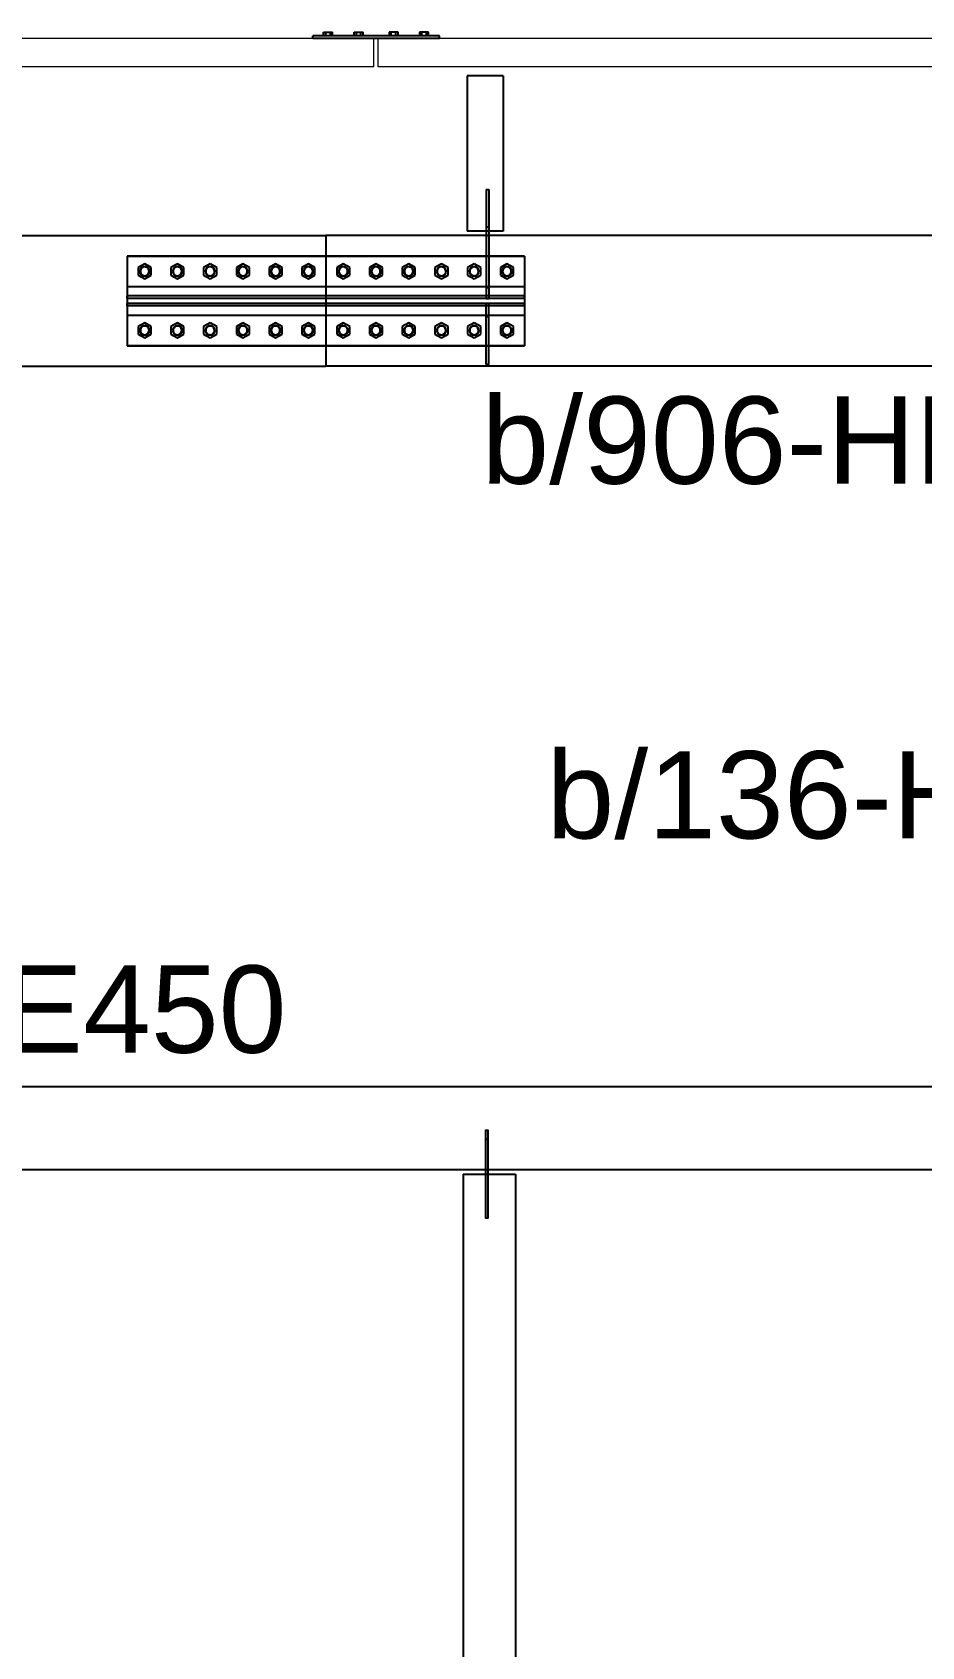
# Model space of a CAD drawing. Extents: x 7536 to 102814, y -9868 to 35131.
# Drawn here: x 78160 to 80198, y 26768 to 30468 of the extents above; entities that cross this region are included whole.
import ezdxf
from ezdxf.enums import TextEntityAlignment as Align

# ---------------------------------------------------------------- set-up
doc = ezdxf.new("R2010")
doc.units = 0
doc.header["$LTSCALE"] = 0.4
doc.layers.get('0').update_dxf_attribs({"color": 255})
doc.layers.add('0-1', color=7, linetype='Continuous', lineweight=5)
doc.layers.add('E_TEXTO', color=3, linetype='Continuous', lineweight=9)
doc.layers.add('P-PLATINA', color=6, linetype='Continuous')
doc.layers.add('VIGAS', color=8, linetype='Continuous')
doc.styles.add('VERDANA', font='arial.ttf')

msp = doc.modelspace()

# ---------------------------------------------------------------- linework, layer by layer
at = {"color": 1, "linetype": 'Continuous'}
for centre, radius, start, end in [((78417.4, 29920.3), 11, 360, 180), ((78417.4, 29920.3), 11, 180, 360), ((78417.4, 29920.3), 10, 120, 300), ((78417.4, 29920.3), 10, 300, 120), ((78492.4, 29920.3), 11, 360, 180), ((78492.4, 29920.3), 11, 180, 360), ((78492.4, 29920.3), 10, 120, 300), ((78492.4, 29920.3), 10, 300, 120), ((78567.4, 29920.3), 11, 360, 180), ((78567.4, 29920.3), 11, 180, 360), ((78567.4, 29920.3), 10, 120, 300), ((78567.4, 29920.3), 10, 300, 120), ((78642.4, 29920.3), 11, 360, 180), ((78642.4, 29920.3), 11, 180, 360), ((78642.4, 29920.3), 10, 120, 300), ((78642.4, 29920.3), 10, 300, 120), ((78717.4, 29920.3), 11, 360, 180), ((78717.4, 29920.3), 11, 180, 360), ((78717.4, 29920.3), 10, 120, 300), ((78717.4, 29920.3), 10, 300, 120), ((78792.4, 29920.3), 11, 360, 180), ((78792.4, 29920.3), 11, 180, 360), ((78792.4, 29920.3), 10, 120, 300), ((78792.4, 29920.3), 10, 300, 120), ((78872.4, 29920.3), 11, 360, 180), ((78872.4, 29920.3), 11, 180, 360), ((78872.4, 29920.3), 10, 120, 300), ((78872.4, 29920.3), 10, 300, 120), ((78947.4, 29920.3), 11, 360, 180), ((78947.4, 29920.3), 11, 180, 360), ((78947.4, 29920.3), 10, 120, 300), ((78947.4, 29920.3), 10, 300, 120), ((79022.4, 29920.3), 11, 360, 180), ((79022.4, 29920.3), 11, 180, 360), ((79022.4, 29920.3), 10, 120, 300), ((79022.4, 29920.3), 10, 300, 120), ((79097.4, 29920.3), 11, 360, 180), ((79097.4, 29920.3), 11, 180, 360), ((79097.4, 29920.3), 10, 120, 300), ((79097.4, 29920.3), 10, 300, 120), ((79172.4, 29920.3), 11, 360, 180), ((79172.4, 29920.3), 11, 180, 360), ((79172.4, 29920.3), 10, 120, 300), ((79172.4, 29920.3), 10, 300, 120), ((79247.4, 29920.3), 11, 360, 180), ((79247.4, 29920.3), 11, 180, 360), ((79247.4, 29920.3), 10, 120, 300), ((79247.4, 29920.3), 10, 300, 120), ((78417.4, 29784.8), 11, 360, 180), ((78417.4, 29784.8), 10, 120, 300), ((78417.4, 29784.8), 10, 300, 120), ((78492.4, 29784.8), 11, 360, 180), ((78492.4, 29784.8), 10, 120, 300), ((78492.4, 29784.8), 10, 300, 120), ((78567.4, 29784.8), 11, 360, 180), ((78567.4, 29784.8), 10, 120, 300), ((78567.4, 29784.8), 10, 300, 120), ((78642.4, 29784.8), 11, 360, 180), ((78642.4, 29784.8), 10, 120, 300), ((78642.4, 29784.8), 10, 300, 120), ((78717.4, 29784.8), 11, 360, 180), ((78717.4, 29784.8), 10, 120, 300), ((78717.4, 29784.8), 10, 300, 120), ((78792.4, 29784.8), 11, 360, 180), ((78792.4, 29784.8), 10, 120, 300), ((78792.4, 29784.8), 10, 300, 120), ((78872.4, 29784.8), 11, 360, 180), ((78872.4, 29784.8), 10, 120, 300), ((78872.4, 29784.8), 10, 300, 120), ((78947.4, 29784.8), 11, 360, 180), ((78947.4, 29784.8), 10, 120, 300), ((78947.4, 29784.8), 10, 300, 120), ((79022.4, 29784.8), 11, 360, 180), ((79022.4, 29784.8), 10, 120, 300), ((79022.4, 29784.8), 10, 300, 120), ((79097.4, 29784.8), 11, 360, 180), ((79097.4, 29784.8), 10, 120, 300), ((79097.4, 29784.8), 10, 300, 120), ((79172.4, 29784.8), 11, 360, 180), ((79172.4, 29784.8), 10, 120, 300), ((79172.4, 29784.8), 10, 300, 120), ((79247.4, 29784.8), 11, 360, 180), ((79247.4, 29784.8), 10, 120, 300), ((79247.4, 29784.8), 10, 300, 120), ((78417.4, 29784.8), 11, 180, 360), ((78492.4, 29784.8), 11, 180, 360), ((78567.4, 29784.8), 11, 180, 360), ((78642.4, 29784.8), 11, 180, 360), ((78717.4, 29784.8), 11, 180, 360), ((78792.4, 29784.8), 11, 180, 360), ((78872.4, 29784.8), 11, 180, 360), ((78947.4, 29784.8), 11, 180, 360), ((79022.4, 29784.8), 11, 180, 360), ((79097.4, 29784.8), 11, 180, 360), ((79172.4, 29784.8), 11, 180, 360), ((79247.4, 29784.8), 11, 180, 360)]:
    msp.add_arc(centre, radius, start, end, dxfattribs=at)
at = {"layer": '0-1', "color": 8}
for p, q in [((78942.6, 30454.2), (66952.6, 30454.2)), ((78942.6, 30389.2), (78942.6, 30454.2)), ((81182.4, 30454.2), (78952.6, 30454.2)), ((78952.6, 30389.2), (78952.6, 30454.2)), ((78942.6, 30389.2), (66952.6, 30389.2)), ((81182.4, 30389.2), (78952.6, 30389.2))]:
    msp.add_line(p, q, dxfattribs=at)
at = {"layer": 'P-PLATINA'}
msp.add_line((79198.3, 27931), (79204.3, 27931), dxfattribs=at)
msp.add_lwpolyline([(79204.3, 27850.7), (79204.3, 27860.7), (79204.3, 27951), (79198.3, 27951), (79198.3, 27860.7), (79198.3, 27850.7), (79198.3, 27750.7), (79204.3, 27750.7)], close=True, dxfattribs=at)
at = {"layer": 'VIGAS'}
for p, q in [((79092.6, 30460.2), (78802.6, 30460.2)), ((78802.6, 30454.2), (78802.6, 30460.2)), ((78942.6, 30454.2), (78802.6, 30454.2)), ((78827.2, 30460.2), (78827.2, 30468.1)), ((78827.2, 30468.1), (78848, 30468.1)), ((78832.4, 30460.2), (78832.4, 30468.1)), ((78842.8, 30460.2), (78842.8, 30468.1)), ((78848, 30460.2), (78848, 30468.1)), ((78897.2, 30460.2), (78897.2, 30468.1)), ((78897.2, 30468.1), (78918, 30468.1)), ((78902.4, 30460.2), (78902.4, 30468.1)), ((78912.8, 30460.2), (78912.8, 30468.1)), ((78918, 30460.2), (78918, 30468.1)), ((78952.6, 30454.2), (78942.6, 30454.2)), ((79092.6, 30454.2), (78952.6, 30454.2)), ((78998, 30468.1), (78977.2, 30468.1)), ((78977.2, 30468.1), (78977.2, 30460.2)), ((78982.4, 30460.2), (78982.4, 30468.1)), ((78992.8, 30460.2), (78992.8, 30468.1)), ((78998, 30460.2), (78998, 30468.1)), ((79068, 30468.1), (79047.2, 30468.1)), ((79047.2, 30468.1), (79047.2, 30460.2)), ((79052.4, 30460.2), (79052.4, 30468.1)), ((79062.8, 30460.2), (79062.8, 30468.1)), ((79068, 30460.2), (79068, 30468.1)), ((79092.6, 30454.2), (79092.6, 30460.2)), ((79238.6, 30368.3), (79156.6, 30368.3)), ((79156.6, 30368.3), (79156.6, 30012.5)), ((79238.6, 30368.3), (79238.6, 30012.5)), ((79200.1, 30107.5), (79200.1, 30012.5)), ((79200.1, 30107.5), (79206.1, 30107.5)), ((79206.1, 30107.5), (79206.1, 30012.5)), ((79238.6, 30012.5), (79156.6, 30012.5)), ((79200.1, 30022.5), (79206.1, 30022.5)), ((79200.1, 30012.5), (79200.1, 30002.5)), ((79206.1, 30012.5), (79206.1, 30002.5)), ((66832.4, 30002.5), (78832.4, 30002.5)), ((78832.4, 30002.5), (78832.4, 29955.3)), ((78832.4, 30002.5), (78832.4, 29955.3)), ((81027.4, 30002.5), (78832.4, 30002.5)), ((79200.1, 30002.5), (79200.1, 29858.3)), ((79200.1, 30002.5), (79206.1, 30002.5)), ((79206.1, 30002.5), (79206.1, 29858.3)), ((79287.4, 29955.3), (78377.4, 29955.3)), ((78377.4, 29955.3), (78377.4, 29749.8)), ((79287.4, 29955.3), (78377.4, 29955.3)), ((78377.4, 29955.3), (78377.4, 29749.8)), ((78377.4, 29955.3), (78377.4, 29885.3)), ((78377.4, 29955.3), (79287.4, 29955.3)), ((78377.4, 29955.3), (78377.4, 29885.3)), ((78377.4, 29955.3), (79287.4, 29955.3)), ((78417.4, 29937.6), (78402.4, 29929)), ((78432.4, 29929), (78417.4, 29937.6)), ((78492.4, 29937.6), (78477.4, 29929)), ((78507.4, 29929), (78492.4, 29937.6)), ((78567.4, 29937.6), (78552.4, 29929)), ((78582.4, 29929), (78567.4, 29937.6)), ((78642.4, 29937.6), (78627.4, 29929)), ((78657.4, 29929), (78642.4, 29937.6)), ((78717.4, 29937.6), (78702.4, 29929)), ((78732.4, 29929), (78717.4, 29937.6)), ((78792.4, 29937.6), (78777.4, 29929)), ((78807.4, 29929), (78792.4, 29937.6)), ((78832.4, 29955.3), (78832.4, 29749.8)), ((78832.4, 29955.3), (78832.4, 29749.8)), ((78872.4, 29937.6), (78857.4, 29929)), ((78887.4, 29929), (78872.4, 29937.6)), ((78947.4, 29937.6), (78932.4, 29929)), ((78962.4, 29929), (78947.4, 29937.6)), ((79022.4, 29937.6), (79007.4, 29929)), ((79037.4, 29929), (79022.4, 29937.6)), ((79097.4, 29937.6), (79082.4, 29929)), ((79112.4, 29929), (79097.4, 29937.6)), ((79172.4, 29937.6), (79157.4, 29929)), ((79187.4, 29929), (79172.4, 29937.6)), ((79247.4, 29937.6), (79232.4, 29929)), ((79262.4, 29929), (79247.4, 29937.6)), ((79287.4, 29955.3), (79287.4, 29749.8)), ((79287.4, 29955.3), (79287.4, 29749.8)), ((79287.4, 29955.3), (79287.4, 29885.3)), ((79287.4, 29955.3), (79287.4, 29885.3)), ((78402.4, 29929), (78402.4, 29911.6)), ((78402.4, 29911.6), (78417.4, 29903)), ((78417.4, 29903), (78432.4, 29911.6)), ((78432.4, 29911.6), (78432.4, 29929)), ((78477.4, 29929), (78477.4, 29911.6)), ((78477.4, 29911.6), (78492.4, 29903)), ((78492.4, 29903), (78507.4, 29911.6)), ((78507.4, 29911.6), (78507.4, 29929)), ((78552.4, 29929), (78552.4, 29911.6)), ((78552.4, 29911.6), (78567.4, 29903)), ((78567.4, 29903), (78582.4, 29911.6)), ((78582.4, 29911.6), (78582.4, 29929)), ((78627.4, 29929), (78627.4, 29911.6)), ((78627.4, 29911.6), (78642.4, 29903)), ((78642.4, 29903), (78657.4, 29911.6)), ((78657.4, 29911.6), (78657.4, 29929)), ((78702.4, 29929), (78702.4, 29911.6)), ((78702.4, 29911.6), (78717.4, 29903)), ((78717.4, 29903), (78732.4, 29911.6)), ((78732.4, 29911.6), (78732.4, 29929)), ((78777.4, 29929), (78777.4, 29911.6)), ((78777.4, 29911.6), (78792.4, 29903)), ((78792.4, 29903), (78807.4, 29911.6)), ((78807.4, 29911.6), (78807.4, 29929)), ((78857.4, 29929), (78857.4, 29911.6)), ((78857.4, 29911.6), (78872.4, 29903)), ((78872.4, 29903), (78887.4, 29911.6)), ((78887.4, 29911.6), (78887.4, 29929)), ((78932.4, 29929), (78932.4, 29911.6)), ((78932.4, 29911.6), (78947.4, 29903)), ((78947.4, 29903), (78962.4, 29911.6)), ((78962.4, 29911.6), (78962.4, 29929)), ((79007.4, 29929), (79007.4, 29911.6)), ((79007.4, 29911.6), (79022.4, 29903)), ((79022.4, 29903), (79037.4, 29911.6)), ((79037.4, 29911.6), (79037.4, 29929)), ((79082.4, 29929), (79082.4, 29911.6)), ((79082.4, 29911.6), (79097.4, 29903)), ((79097.4, 29903), (79112.4, 29911.6)), ((79112.4, 29911.6), (79112.4, 29929)), ((79157.4, 29929), (79157.4, 29911.6)), ((79157.4, 29911.6), (79172.4, 29903)), ((79172.4, 29903), (79187.4, 29911.6)), ((79187.4, 29911.6), (79187.4, 29929)), ((79232.4, 29929), (79232.4, 29911.6)), ((79232.4, 29911.6), (79247.4, 29903)), ((79247.4, 29903), (79262.4, 29911.6)), ((79262.4, 29911.6), (79262.4, 29929)), ((78377.4, 29885.3), (79287.4, 29885.3)), ((78377.4, 29885.3), (79287.4, 29885.3)), ((79287.4, 29864.3), (78377.4, 29864.3)), ((78377.4, 29858.3), (78377.4, 29864.3)), ((79200.1, 29883.3), (79206.1, 29883.3)), ((79287.4, 29858.3), (79287.4, 29864.3)), ((79287.4, 29858.3), (78377.4, 29858.3)), ((79287.4, 29846.8), (78377.4, 29846.8)), ((78377.4, 29840.8), (78377.4, 29846.8)), ((79287.4, 29840.8), (78377.4, 29840.8)), ((79200.1, 29858.3), (79206.1, 29858.3)), ((79206.1, 29846.8), (79200.1, 29846.8)), ((79200.1, 29706.8), (79200.1, 29846.8)), ((79206.1, 29706.8), (79206.1, 29846.8)), ((79287.4, 29840.8), (79287.4, 29846.8)), ((78377.4, 29819.8), (78377.4, 29749.8)), ((78377.4, 29819.8), (79287.4, 29819.8)), ((78377.4, 29819.8), (78377.4, 29749.8)), ((78377.4, 29819.8), (79287.4, 29819.8)), ((78417.4, 29802.1), (78402.4, 29793.5)), ((78402.4, 29793.5), (78402.4, 29776.1)), ((78432.4, 29793.5), (78417.4, 29802.1)), ((78432.4, 29776.1), (78432.4, 29793.5)), ((78492.4, 29802.1), (78477.4, 29793.5)), ((78477.4, 29793.5), (78477.4, 29776.1)), ((78507.4, 29793.5), (78492.4, 29802.1)), ((78507.4, 29776.1), (78507.4, 29793.5)), ((78567.4, 29802.1), (78552.4, 29793.5)), ((78552.4, 29793.5), (78552.4, 29776.1)), ((78582.4, 29793.5), (78567.4, 29802.1)), ((78582.4, 29776.1), (78582.4, 29793.5)), ((78642.4, 29802.1), (78627.4, 29793.5)), ((78627.4, 29793.5), (78627.4, 29776.1)), ((78657.4, 29793.5), (78642.4, 29802.1)), ((78657.4, 29776.1), (78657.4, 29793.5)), ((78717.4, 29802.1), (78702.4, 29793.5)), ((78702.4, 29793.5), (78702.4, 29776.1)), ((78732.4, 29793.5), (78717.4, 29802.1)), ((78732.4, 29776.1), (78732.4, 29793.5)), ((78792.4, 29802.1), (78777.4, 29793.5)), ((78777.4, 29793.5), (78777.4, 29776.1)), ((78807.4, 29793.5), (78792.4, 29802.1)), ((78807.4, 29776.1), (78807.4, 29793.5)), ((78872.4, 29802.1), (78857.4, 29793.5)), ((78857.4, 29793.5), (78857.4, 29776.1)), ((78887.4, 29793.5), (78872.4, 29802.1)), ((78887.4, 29776.1), (78887.4, 29793.5)), ((78947.4, 29802.1), (78932.4, 29793.5)), ((78932.4, 29793.5), (78932.4, 29776.1)), ((78962.4, 29793.5), (78947.4, 29802.1)), ((78962.4, 29776.1), (78962.4, 29793.5)), ((79022.4, 29802.1), (79007.4, 29793.5)), ((79007.4, 29793.5), (79007.4, 29776.1)), ((79037.4, 29793.5), (79022.4, 29802.1)), ((79037.4, 29776.1), (79037.4, 29793.5)), ((79097.4, 29802.1), (79082.4, 29793.5)), ((79082.4, 29793.5), (79082.4, 29776.1)), ((79112.4, 29793.5), (79097.4, 29802.1)), ((79112.4, 29776.1), (79112.4, 29793.5)), ((79172.4, 29802.1), (79157.4, 29793.5)), ((79157.4, 29793.5), (79157.4, 29776.1)), ((79187.4, 29793.5), (79172.4, 29802.1)), ((79187.4, 29776.1), (79187.4, 29793.5)), ((79200.1, 29816.8), (79206.1, 29816.8)), ((79247.4, 29802.1), (79232.4, 29793.5)), ((79232.4, 29793.5), (79232.4, 29776.1)), ((79262.4, 29793.5), (79247.4, 29802.1)), ((79262.4, 29776.1), (79262.4, 29793.5)), ((79287.4, 29819.8), (79287.4, 29749.8)), ((79287.4, 29819.8), (79287.4, 29749.8)), ((78402.4, 29776.1), (78417.4, 29767.5)), ((78417.4, 29767.5), (78432.4, 29776.1)), ((78477.4, 29776.1), (78492.4, 29767.5)), ((78492.4, 29767.5), (78507.4, 29776.1)), ((78552.4, 29776.1), (78567.4, 29767.5)), ((78567.4, 29767.5), (78582.4, 29776.1)), ((78627.4, 29776.1), (78642.4, 29767.5)), ((78642.4, 29767.5), (78657.4, 29776.1)), ((78702.4, 29776.1), (78717.4, 29767.5)), ((78717.4, 29767.5), (78732.4, 29776.1)), ((78777.4, 29776.1), (78792.4, 29767.5)), ((78792.4, 29767.5), (78807.4, 29776.1)), ((78857.4, 29776.1), (78872.4, 29767.5)), ((78872.4, 29767.5), (78887.4, 29776.1)), ((78932.4, 29776.1), (78947.4, 29767.5)), ((78947.4, 29767.5), (78962.4, 29776.1)), ((79007.4, 29776.1), (79022.4, 29767.5)), ((79022.4, 29767.5), (79037.4, 29776.1)), ((79082.4, 29776.1), (79097.4, 29767.5)), ((79097.4, 29767.5), (79112.4, 29776.1)), ((79157.4, 29776.1), (79172.4, 29767.5)), ((79172.4, 29767.5), (79187.4, 29776.1)), ((79232.4, 29776.1), (79247.4, 29767.5)), ((79247.4, 29767.5), (79262.4, 29776.1)), ((79287.4, 29749.8), (78377.4, 29749.8)), ((78377.4, 29749.8), (79287.4, 29749.8)), ((79287.4, 29749.8), (78377.4, 29749.8)), ((78377.4, 29749.8), (79287.4, 29749.8)), ((78832.4, 29749.8), (78832.4, 29702.5)), ((78832.4, 29749.8), (78832.4, 29702.5)), ((66832.4, 29702.5), (78832.4, 29702.5)), ((81027.4, 29702.5), (78832.4, 29702.5)), ((79206.1, 29706.8), (79200.1, 29706.8)), ((80659.9, 28050.7), (73504.9, 28050.7)), ((80659.9, 27860.7), (73504.9, 27860.7)), ((79147.4, 27850.7), (79267.4, 27850.7)), ((79147.4, 27850.7), (79147.4, 23585.8)), ((79267.4, 27850.7), (79267.4, 23585.8))]:
    msp.add_line(p, q, dxfattribs=at)

# ---------------------------------------------------------------- texts
at = {"layer": 'E_TEXTO', "style": 'VERDANA'}
for s, p in [('b/906-HEA450', (80105.4, 29433.4)), ('b/136-HEA450', (80254.5, 28620.4)), ('b/109-IPE450', (77888, 28129.2))]:
    msp.add_text(s, height=200, dxfattribs=at).set_placement(p, align=Align.CENTER)

doc.saveas('drawing.dxf')
